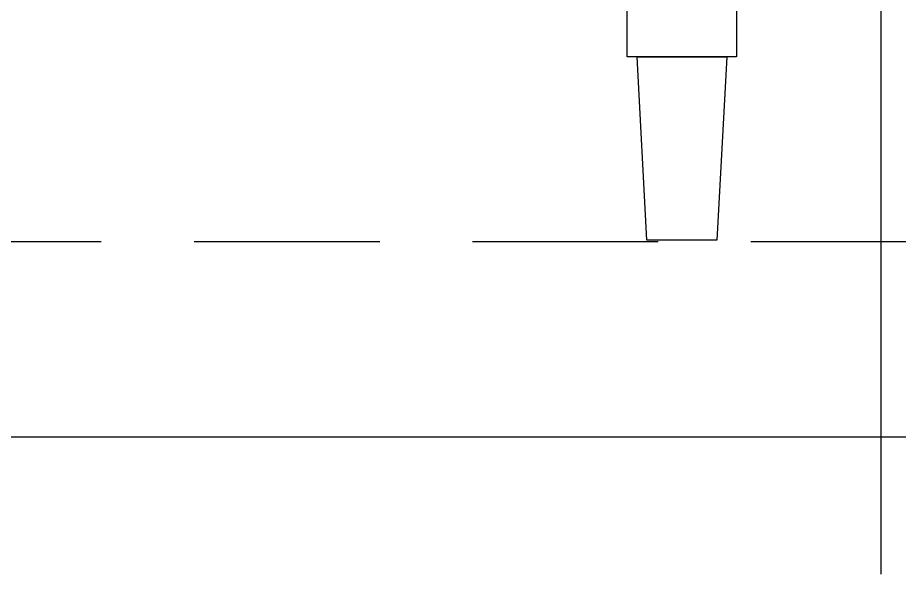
# Model space of a CAD drawing. Header units: inches. Extents: x 21 to 32698, y 13 to 3712.
# Drawn here: x 16204.55 to 16227.18, y 2553.32 to 2567.83 of the extents above; entities that cross this region are included whole.
import ezdxf

# ---------------------------------------------------------------- set-up
doc = ezdxf.new("R2010")
doc.units = ezdxf.units.IN
doc.header["$MEASUREMENT"] = 0
doc.set_wipeout_variables(frame=1)
doc.linetypes.add('DOT', pattern=[6.35, 0, -6.35])
doc.linetypes.add('IMPORT-HIDDEN2', pattern=[47.625, 31.75, -15.875])
for name, color, linetype, lineweight in [('Z_MİM_-KM-BEAM-RAY', 8, 'DOT', 25), ('Z_MİM_-KM-GLAZ', 8, 'Continuous', 25), ('Z_MİM_-KM-GLAZ-CURT', 8, 'Continuous', 25), ('Z_MİM_-KM-GLAZ-IDEN', 8, 'Continuous', 25), ('Z_MİM_-KM-RAY-1', 8, 'IMPORT-HIDDEN2', 25), ('Z_MİM_-KM-WALL', 8, 'Continuous', 25), ('Z_MİM_-KM-WALL-PLASTER', 8, 'Continuous', 25), ('Z_MİM_fitiller_k', 8, 'Continuous', 25)]:
    doc.layers.add(name, color=color, linetype=linetype, lineweight=lineweight)

# ---------------------------------------------------------------- blocks, each defined once
blk = doc.blocks.new('-KM_Kiriş İzi-2K')
at = {"layer": 'Z_MİM_-KM-BEAM-RAY'}
blk.add_line((755, 1575.001), (1335.002, 1575.001), dxfattribs=at)
blk = doc.blocks.new('*U77')
blk.add_wipeout([(160, -25), (160, 16.5), (0, 16.5), (0, -25)])
at = {"layer": 'Z_MİM_-KM-GLAZ-CURT'}
blk.add_lwpolyline([(0, -22.5), (0, -25), (160, -25), (160, -22.5)], dxfattribs=at)
at = {"layer": 'Z_MİM_-KM-GLAZ-IDEN', "ltscale": 1.5}
blk.add_line((80, -28.522), (80, 68.522), dxfattribs=at)
at = {"layer": 'Z_MİM_-KM-RAY-1', "ltscale": 0.15}
blk.add_line((160, -20), (0, -20), dxfattribs=at)
at = {"layer": 'Z_MİM_fitiller_k'}
for points in [[(76.283, -13.954), (76.283, -15.254), (73.483, -15.254), (73.483, -13.954)], [(76.033, -15.254), (75.783, -19.954), (73.983, -19.954), (73.733, -15.254)]]:
    blk.add_lwpolyline(points, close=True, dxfattribs=at)

msp = doc.modelspace()

# ---------------------------------------------------------------- linework, layer by layer
at = {"layer": 'Z_MİM_-KM-WALL'}
msp.add_lwpolyline([(16086.714, 2562.084), (16666.716, 2562.084)], dxfattribs=at)
at = {"layer": 'Z_MİM_-KM-WALL-PLASTER'}
msp.add_lwpolyline([(16089.214, 2559.584), (16419.214, 2559.584), (16419.214, 1879.583), (16089.214, 1879.583)], close=True, dxfattribs=at)

# ---------------------------------------------------------------- block references
at = {"layer": 'Z_MİM_-KM-BEAM-RAY'}
msp.add_blockref('-KM_Kiriş İzi-2K', (15331.714, 982.083), dxfattribs=at)

# ---------------------------------------------------------------- next in the draw order: block references
at = {"layer": 'Z_MİM_-KM-GLAZ', "ltscale": 1.5}
msp.add_blockref('*U77', (16146.714, 2582.083), dxfattribs=at)

doc.saveas('drawing.dxf')
